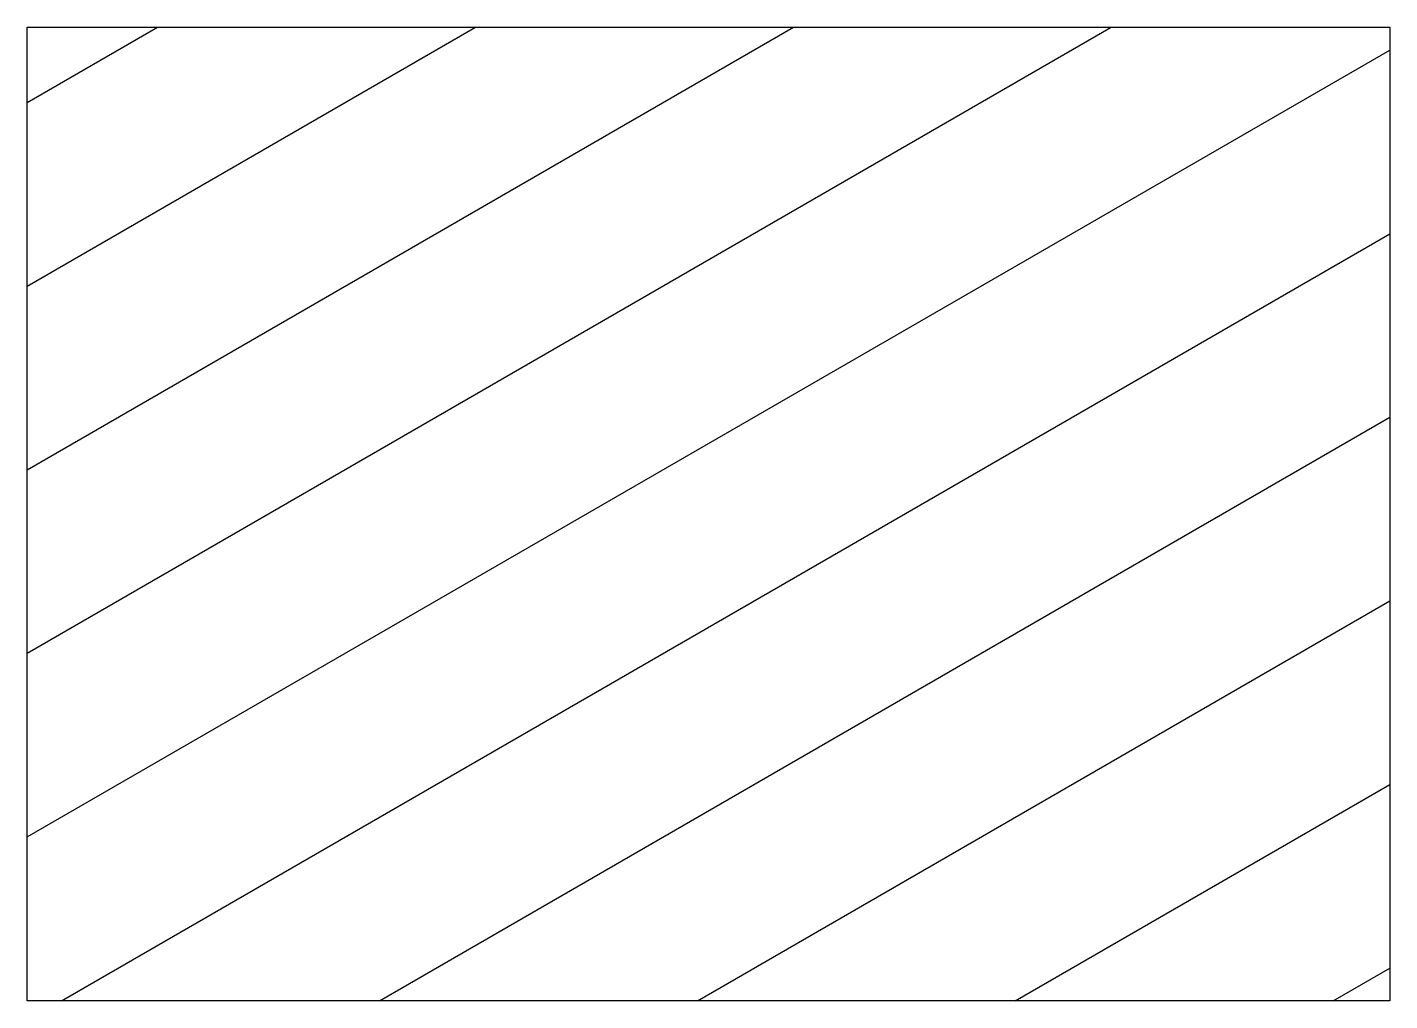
# Model space of a CAD drawing. Units: millimetres at full size, sheet at 1:100. Extents: x -12490 to 8939, y -12674 to 2633.
import ezdxf

# ---------------------------------------------------------------- set-up
doc = ezdxf.new("R2010")
doc.units = ezdxf.units.MM
doc.header["$LTSCALE"] = 100
doc.layers.add('0-0', color=7, linetype='Continuous')

msp = doc.modelspace()

# ---------------------------------------------------------------- linework, layer by layer
at = {"layer": '0-0'}
for p, q in [((-12489.8, -7211), (4559.9, 2632.7)), ((-12489.8, -4324.2), (-440.1, 2632.7)), ((-12489.8, -1437.5), (-5440.1, 2632.7)), ((-12489.8, 1449.3), (-10440.1, 2632.7)), ((-12489.8, -10097.7), (8938.8, 2274.1)), ((-11951.1, -12673.5), (8938.8, -612.7)), ((-6951.1, -12673.5), (8938.8, -3499.4)), ((-1951.1, -12673.5), (8938.8, -6386.2)), ((3048.9, -12673.5), (8938.8, -9273)), ((8048.9, -12673.5), (8938.8, -12159.7))]:
    msp.add_line(p, q, dxfattribs=at)
msp.add_lwpolyline([(-12489.8, 2632.7), (8938.8, 2632.7), (8938.8, -12673.5), (-12489.8, -12673.5)], close=True, dxfattribs=at)

doc.saveas('drawing.dxf')
